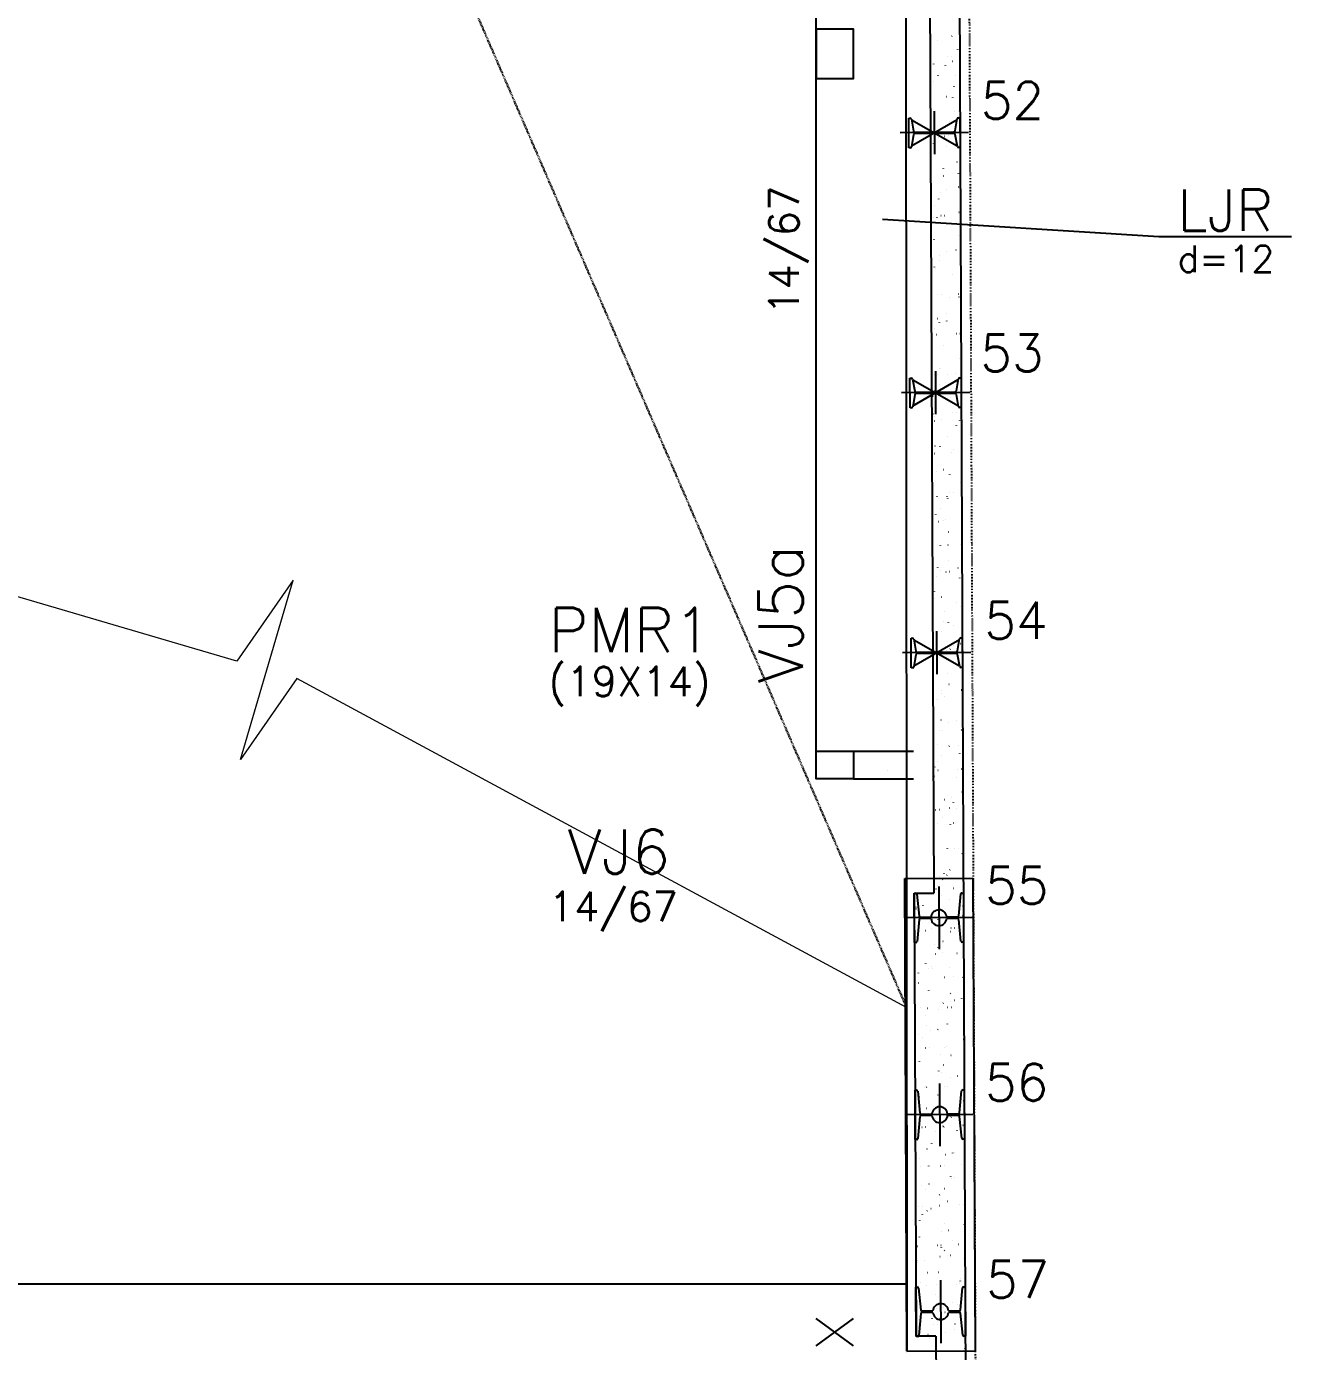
# Model space of a CAD drawing. Extents: x -40810 to 33675, y -2018 to 21213.
# Drawn here: x -3362 to -2719, y 8663 to 9336 of the extents above; entities that cross this region are included whole.
import ezdxf

# ---------------------------------------------------------------- set-up
doc = ezdxf.new("R2010")
doc.units = 0
doc.linetypes.add('ESTILO_TQS_0003', pattern=[1.5, 0.5, -0.4, 0.1, -0.5])
doc.linetypes.add('TRAZO_HUECO', pattern=[0.75, 0.5, -0.25])
doc.layers.get('0').update_dxf_attribs({"color": 1, "lineweight": 9})
for name, color, linetype in [('1', 5, 'Continuous'), ('10', 7, 'Continuous'), ('12', 3, 'Continuous'), ('13', 7, 'Continuous'), ('19', 5, 'Continuous'), ('24', 5, 'ESTILO_TQS_0003'), ('241', 7, 'TRAZO_HUECO'), ('242', 3, 'Continuous'), ('26', 1, 'Continuous'), ('3', 2, 'Continuous'), ('32', 4, 'Continuous'), ('4', 2, 'Continuous'), ('49', 20, 'Continuous'), ('51', 6, 'Continuous'), ('52', 21, 'Continuous'), ('6', 6, 'Continuous'), ('8', 5, 'Continuous'), ('9', 3, 'Continuous')]:
    doc.layers.add(name, color=color, linetype=linetype)
doc.styles.get("Standard").update_dxf_attribs({"font": 'romans.shx', "width": 0.8})

# ---------------------------------------------------------------- blocks, each defined once
blk = doc.blocks.new('_H9EFD498501-003')
for p, q in [((3987.576132, 1123.868009), (3987.649354, 1123.884242)), ((3972.780549, 1120.587907), (3972.780549, 1120.587907)), ((3972.780549, 1120.587907), (3972.780549, 1120.587907)), ((3972.780549, 1120.587907), (3972.780549, 1120.587907)), ((3976.3841, 1120.909763), (3976.39389, 1120.984121)), ((3983.915022, 1123.05636), (3983.988244, 1123.072593)), ((3972.818671, 1112.113082), (3972.818671, 1112.113082)), ((3972.818671, 1112.113082), (3972.818671, 1112.113082)), ((3972.818671, 1112.113082), (3972.818671, 1112.113082)), ((3981.810102, 1112.505656), (3981.885031, 1112.508928)), ((3983.683318, 1112.587443), (3983.758246, 1112.590714)), ((3984.270909, 1110.244701), (3984.344131, 1110.260934)), ((3986.897123, 1116.11153), (3986.94278, 1116.171031)), ((3987.544625, 1115.642964), (3987.554414, 1115.717322)), ((3972.838476, 1107.710191), (3972.838476, 1107.710191)), ((3972.838476, 1107.710191), (3972.838476, 1107.710191)), ((3974.793312, 1108.826529), (3974.803102, 1108.900887)), ((3980.642099, 1107.959824), (3980.687756, 1108.019326)), ((3972.882839, 1097.847759), (3972.882839, 1097.847759)), ((3972.882839, 1097.847759), (3972.882839, 1097.847759)), ((3974.501218, 1099.956872), (3974.546875, 1100.016374)), ((3976.898216, 1103.080701), (3976.943873, 1103.140203)), ((3984.992906, 1097.514206), (3985.066129, 1097.530439)), ((3985.880416, 1103.002042), (3985.890206, 1103.0764)), ((3972.896402, 1094.832476), (3972.896402, 1094.832476)), ((3972.896402, 1094.832476), (3972.896402, 1094.832476)), ((3972.896402, 1094.832476), (3972.896402, 1094.832476)), ((3972.898204, 1094.431755), (3972.898204, 1094.431755)), ((3972.909085, 1092.012895), (3972.909085, 1092.012895)), ((3972.909085, 1092.012895), (3972.909085, 1092.012895)), ((3973.129103, 1096.185607), (3973.138893, 1096.259965)), ((3981.237078, 1092.376503), (3981.312007, 1092.379774)), ((3984.392417, 1091.699571), (3984.402207, 1091.773929)), ((3985.348793, 1084.702547), (3985.422015, 1084.71878)), ((3987.072353, 1084.714204), (3987.11801, 1084.773706)), ((3972.954328, 1081.95476), (3972.954328, 1081.95476)), ((3972.954328, 1081.95476), (3972.954328, 1081.95476)), ((3980.817329, 1076.562498), (3980.862986, 1076.622)), ((3982.80163, 1079.616336), (3982.811419, 1079.690695)), ((3972.999499, 1071.912708), (3972.999499, 1071.912708)), ((3972.999499, 1071.912708), (3972.999499, 1071.912708)), ((3972.999499, 1071.912708), (3972.999499, 1071.912708)), ((3977.073446, 1071.683375), (3977.119103, 1071.742877)), ((3980.064625, 1072.221178), (3980.139554, 1072.224449)), ((3981.937841, 1072.302964), (3982.012769, 1072.306236)), ((3986.07079, 1071.972052), (3986.144013, 1071.988285)), ((3973.012255, 1069.077044), (3973.012255, 1069.077044)), ((3973.012255, 1069.077044), (3973.012255, 1069.077044)), ((3973.012255, 1069.077044), (3973.012255, 1069.077044)), ((3973.024268, 1066.406384), (3973.024268, 1066.406384)), ((3973.024268, 1066.406384), (3973.024268, 1066.406384)), ((3974.676448, 1068.559547), (3974.722105, 1068.619048)), ((3981.137421, 1066.975414), (3981.14721, 1067.049773)), ((3973.070181, 1056.199329), (3973.070181, 1056.199329)), ((3973.246681, 1056.238458), (3973.319903, 1056.254691)), ((3986.426677, 1059.160392), (3986.499899, 1059.176625)), ((3973.089914, 1051.812521), (3973.089914, 1051.812521)), ((3973.089914, 1051.812521), (3973.089914, 1051.812521)), ((3979.491601, 1052.092024), (3979.56653, 1052.095296)), ((3979.649422, 1055.672943), (3979.659211, 1055.747301)), ((3987.247582, 1053.316878), (3987.29324, 1053.37638)), ((3973.128108, 1043.321613), (3973.128108, 1043.321613)), ((3973.128108, 1043.321613), (3973.128108, 1043.321613)), ((3973.128108, 1043.321613), (3973.128108, 1043.321613)), ((3978.058634, 1043.589709), (3978.068423, 1043.664067)), ((3980.992559, 1045.165173), (3981.038216, 1045.224674)), ((3987.148675, 1046.429898), (3987.221897, 1046.446131)), ((3974.851678, 1037.162221), (3974.897335, 1037.221723)), ((3977.248676, 1040.28605), (3977.294333, 1040.345551)), ((3973.165697, 1034.965008), (3973.165697, 1034.965008)), ((3973.165697, 1034.965008), (3973.165697, 1034.965008)), ((3973.180328, 1031.712334), (3973.180328, 1031.712334)), ((3973.180328, 1031.712334), (3973.180328, 1031.712334)), ((3973.180328, 1031.712334), (3973.180328, 1031.712334)), ((3973.186034, 1030.443897), (3973.186034, 1030.443897)), ((3974.324565, 1030.696303), (3974.397787, 1030.712536)), ((3976.394425, 1030.948787), (3976.404215, 1031.023145)), ((3978.319148, 1031.936699), (3978.394077, 1031.939971)), ((3980.192364, 1032.018486), (3980.267292, 1032.021757)), ((3987.504561, 1033.618238), (3987.577783, 1033.634471)), ((3987.657739, 1026.462751), (3987.667529, 1026.537109)), ((3973.24396, 1017.566181), (3973.24396, 1017.566181)), ((3973.24396, 1017.566181), (3973.24396, 1017.566181)), ((3973.24396, 1017.566181), (3973.24396, 1017.566181)), ((3974.906426, 1019.646315), (3974.916216, 1019.720674)), ((3987.422812, 1021.919553), (3987.468469, 1021.979054)), ((3988.226559, 1020.887744), (3988.229131, 1020.888314)), ((3973.270743, 1011.612147), (3973.270743, 1011.612147)), ((3973.270743, 1011.612147), (3973.270743, 1011.612147)), ((3977.746124, 1011.807546), (3977.821053, 1011.810817)), ((3981.167789, 1013.767847), (3981.213446, 1013.827349)), ((3986.066951, 1014.379516), (3986.076741, 1014.453875)), ((3987.861487, 1012.249192), (3987.936416, 1012.252464)), ((3973.289838, 1007.367105), (3973.289838, 1007.367105)), ((3973.289838, 1007.367105), (3973.289838, 1007.367105)), ((3973.301887, 1004.688466), (3973.301887, 1004.688466)), ((3973.307126, 1003.523633), (3973.307126, 1003.523633)), ((3973.307126, 1003.523633), (3973.307126, 1003.523633)), ((3973.315638, 1007.563081), (3973.325428, 1007.637439)), ((3975.026908, 1005.764895), (3975.072565, 1005.824397)), ((3975.402449, 1005.154149), (3975.475671, 1005.170382)), ((3977.423906, 1008.888724), (3977.469563, 1008.948226)), ((3984.402742, 1001.738594), (3984.412532, 1001.812953)), ((3973.359813, 991.81075), (3973.359813, 991.81075)), ((3973.359813, 991.81075), (3973.359813, 991.81075)), ((3973.359813, 991.81075), (3973.359813, 991.81075)), ((3973.361157, 991.511959), (3973.361157, 991.511959)), ((3973.361157, 991.511959), (3973.361157, 991.511959)), ((3973.361157, 991.511959), (3973.361157, 991.511959)), ((3976.573671, 991.652221), (3976.6486, 991.655492)), ((3978.446887, 991.734007), (3978.521815, 991.737279)), ((3982.914744, 990.436123), (3982.924533, 990.510481)), ((3987.288463, 992.120039), (3987.363392, 992.12331)), ((3987.598042, 990.522227), (3987.643699, 990.581729)), ((3981.343018, 982.370522), (3981.388676, 982.430023)), ((3973.41774, 978.933034), (3973.41774, 978.933034)), ((3976.480333, 979.611995), (3976.553556, 979.628228)), ((3977.599136, 977.491399), (3977.644793, 977.5509)), ((3981.323956, 978.352889), (3981.333745, 978.427247)), ((3973.448556, 972.082257), (3973.448556, 972.082257)), ((3973.448556, 972.082257), (3973.448556, 972.082257)), ((3973.451572, 971.411772), (3973.451572, 971.411772)), ((3973.451572, 971.411772), (3973.451572, 971.411772)), ((3975.202138, 974.36757), (3975.247795, 974.427071)), ((3976.000647, 971.523067), (3976.075576, 971.526339)), ((3986.11601, 971.964714), (3986.190939, 971.967985)), ((3987.989226, 972.0465), (3988.064154, 972.049772)), ((3973.475666, 966.055319), (3973.475666, 966.055319)), ((3973.475666, 966.055319), (3973.475666, 966.055319)), ((3973.475666, 966.055319), (3973.475666, 966.055319)), ((3979.659747, 965.711967), (3979.669536, 965.786325)), ((3987.773272, 959.124902), (3987.818929, 959.184403)), ((3973.533592, 953.177603), (3973.533592, 953.177603)), ((3973.533592, 953.177603), (3973.533592, 953.177603)), ((3973.533592, 953.177603), (3973.533592, 953.177603)), ((3973.541986, 951.311585), (3973.541986, 951.311585)), ((3973.541986, 951.311585), (3973.541986, 951.311585)), ((3973.541986, 951.311585), (3973.541986, 951.311585)), ((3973.897108, 953.258192), (3973.97033, 953.274425)), ((3974.828194, 951.367742), (3974.903123, 951.371014)), ((3976.70141, 951.449529), (3976.776338, 951.4528)), ((3977.558218, 954.069841), (3977.63144, 954.086074)), ((3978.171748, 954.409495), (3978.181537, 954.483854)), ((3981.518248, 950.973196), (3981.563905, 951.032697)), ((3985.542986, 951.83556), (3985.617915, 951.838832)), ((3975.377367, 942.970244), (3975.423024, 943.029746)), ((3976.58096, 942.326261), (3976.59075, 942.400619)), ((3977.774366, 946.094073), (3977.820023, 946.153574)), ((3973.589985, 940.640882), (3973.589985, 940.640882)), ((3973.589985, 940.640882), (3973.589985, 940.640882)), ((3973.591519, 940.299887), (3973.591519, 940.299887)), ((3973.591519, 940.299887), (3973.591519, 940.299887)), ((3974.252994, 940.446533), (3974.326216, 940.462766)), ((3987.668064, 936.501774), (3987.677853, 936.576133)), ((3973.632401, 931.211398), (3973.632401, 931.211398)), ((3973.632401, 931.211398), (3973.632401, 931.211398)), ((3974.25517, 931.238589), (3974.330099, 931.24186)), ((3974.916751, 929.685339), (3974.926541, 929.759697)), ((3978.636102, 928.527687), (3978.709324, 928.54392)), ((3984.370533, 931.680235), (3984.445462, 931.683507)), ((3986.243749, 931.762022), (3986.318677, 931.765293)), ((3973.649445, 927.422171), (3973.649445, 927.422171)), ((3973.649445, 927.422171), (3973.649445, 927.422171)), ((3973.649445, 927.422171), (3973.649445, 927.422171)), ((3974.974992, 927.716038), (3975.048214, 927.732271)), ((3986.180065, 925.199303), (3986.189855, 925.273661)), ((3987.948502, 927.727576), (3987.994159, 927.787077)), ((3973.681471, 920.302455), (3973.681471, 920.302455)), ((3975.330878, 914.904379), (3975.4041, 914.920612)), ((3981.693478, 919.57587), (3981.739135, 919.635372)), ((3973.707372, 914.544456), (3973.707372, 914.544456)), ((3973.707372, 914.544456), (3973.707372, 914.544456)), ((3973.722815, 911.111211), (3973.722815, 911.111211)), ((3973.731414, 909.199507), (3973.731414, 909.199507)), ((3973.731414, 909.199507), (3973.731414, 909.199507)), ((3974.955933, 911.16505), (3975.030861, 911.168322)), ((3975.552597, 911.572919), (3975.598254, 911.63242)), ((3977.949595, 914.696747), (3977.995252, 914.756249)), ((3983.797509, 911.551082), (3983.872438, 911.554353)), ((3984.589277, 913.116069), (3984.599067, 913.190427)), ((3973.765298, 901.66674), (3973.765298, 901.66674)), ((3973.765298, 901.66674), (3973.765298, 901.66674)), ((3973.765298, 901.66674), (3973.765298, 901.66674)), ((3976.052876, 902.173884), (3976.126098, 902.190117)), ((3979.713986, 902.985532), (3979.787208, 903.001765)), ((3982.925068, 900.475147), (3982.934858, 900.549505)), ((3988.123732, 896.33025), (3988.169389, 896.389752)), ((3973.813229, 891.011024), (3973.813229, 891.011024)), ((3973.813229, 891.011024), (3973.813229, 891.011024)), ((3973.813229, 891.011024), (3973.813229, 891.011024)), ((3973.823224, 888.789024), (3973.823224, 888.789024)), ((3973.823224, 888.789024), (3973.823224, 888.789024)), ((3976.408762, 889.362224), (3976.481985, 889.378457)), ((3981.43707, 889.172675), (3981.446859, 889.247034)), ((3981.868708, 888.178545), (3981.914365, 888.238046)), ((3982.625056, 891.395757), (3982.699985, 891.399028)), ((3984.498272, 891.477543), (3984.5732, 891.480814)), ((3978.124825, 883.299422), (3978.170482, 883.358923)), ((3973.872843, 877.758131), (3973.872843, 877.758131)), ((3973.872843, 877.758131), (3973.872843, 877.758131)), ((3973.881151, 875.911309), (3973.881151, 875.911309)), ((3973.881151, 875.911309), (3973.881151, 875.911309)), ((3973.881151, 875.911309), (3973.881151, 875.911309)), ((3975.727827, 880.175593), (3975.773484, 880.235094)), ((3977.13076, 876.63173), (3977.203982, 876.647963)), ((3979.846282, 877.089441), (3979.856071, 877.163799)), ((3980.79187, 877.443378), (3980.865092, 877.459611)), ((3973.903644, 870.910837), (3973.903644, 870.910837)), ((3973.903644, 870.910837), (3973.903644, 870.910837)), ((3982.052032, 871.266603), (3982.126961, 871.269875)), ((3973.939077, 863.033593), (3973.939077, 863.033593)), ((3973.939077, 863.033593), (3973.939077, 863.033593)), ((3978.182073, 864.448519), (3978.191862, 864.522877)), ((3981.856547, 864.788854), (3981.92977, 864.805087)), ((3988.298962, 864.932925), (3988.344619, 864.992426)), ((3982.043938, 856.781219), (3982.089595, 856.840721)), ((3973.994058, 850.81065), (3973.994058, 850.81065)), ((3973.994058, 850.81065), (3973.994058, 850.81065)), ((3973.994058, 850.81065), (3973.994058, 850.81065)), ((3973.997004, 850.155877), (3973.997004, 850.155877)), ((3973.997004, 850.155877), (3973.997004, 850.155877)), ((3973.997004, 850.155877), (3973.997004, 850.155877)), ((3975.903057, 848.778267), (3975.948714, 848.837769)), ((3976.694074, 853.146048), (3976.703864, 853.220406)), ((3978.300055, 851.902096), (3978.345712, 851.961598)), ((3980.879579, 851.111278), (3980.954508, 851.11455)), ((3982.752795, 851.193064), (3982.827723, 851.196336)), ((3986.948446, 853.027143), (3987.021668, 853.043376)), ((3987.854599, 847.879249), (3987.864388, 847.953607)), ((3974.014273, 846.316756), (3974.014273, 846.316756)), ((3974.014273, 846.316756), (3974.014273, 846.316756)), ((3975.103286, 841.062813), (3975.113076, 841.137172)), ((3974.05493, 837.278162), (3974.05493, 837.278162)), ((3974.05493, 837.278162), (3974.05493, 837.278162)), ((3974.05493, 837.278162), (3974.05493, 837.278162)), ((3974.833127, 837.450684), (3974.90635, 837.466917)), ((3978.494237, 838.262332), (3978.56746, 838.278565)), ((3986.19039, 835.238327), (3986.200179, 835.312685)), ((3974.073104, 833.237805), (3974.073104, 833.237805)), ((3974.073104, 833.237805), (3974.073104, 833.237805)), ((3974.084473, 830.710463), (3974.084473, 830.710463)), ((3974.084473, 830.710463), (3974.084473, 830.710463)), ((3980.306555, 830.982125), (3980.381484, 830.985396)), ((3988.474191, 833.535599), (3988.519848, 833.5951)), ((3974.112856, 824.400446), (3974.112856, 824.400446)), ((3974.112856, 824.400446), (3974.112856, 824.400446)), ((3979.558915, 825.607808), (3979.632137, 825.624041)), ((3982.219168, 825.383893), (3982.264825, 825.443395)), ((3984.702391, 823.935855), (3984.712181, 824.010214)), ((3974.155702, 814.87538), (3974.155702, 814.87538)), ((3974.155702, 814.87538), (3974.155702, 814.87538)), ((3976.078287, 817.380942), (3976.123944, 817.440443)), ((3978.475285, 820.50477), (3978.520942, 820.564272)), ((3988.311923, 814.657745), (3988.385146, 814.673978)), ((3974.170783, 811.52273), (3974.170783, 811.52273)), ((3974.170783, 811.52273), (3974.170783, 811.52273)), ((3974.170783, 811.52273), (3974.170783, 811.52273)), ((3974.174887, 810.610276), (3974.174887, 810.610276)), ((3974.174887, 810.610276), (3974.174887, 810.610276)), ((3974.174887, 810.610276), (3974.174887, 810.610276)), ((3979.134102, 810.8268), (3979.209031, 810.830071)), ((3981.007318, 810.908586), (3981.082246, 810.911857)), ((3983.111603, 811.852621), (3983.121393, 811.926979)), ((3984.650813, 813.846097), (3984.724036, 813.86233)), ((3988.649421, 802.138273), (3988.695078, 802.197775)), ((3974.228709, 798.645014), (3974.228709, 798.645014)), ((3976.196605, 799.081286), (3976.269827, 799.097519)), ((3981.447394, 799.211699), (3981.457184, 799.286057)), ((3982.394398, 793.986568), (3982.440055, 794.046069)), ((3974.265302, 790.510088), (3974.265302, 790.510088)), ((3974.265302, 790.510088), (3974.265302, 790.510088)), ((3978.561078, 790.697646), (3978.636007, 790.700918)), ((3978.650515, 789.107445), (3978.696172, 789.166946)), ((3979.959396, 787.909228), (3979.969185, 787.983586)), ((3988.676441, 791.139292), (3988.75137, 791.142564)), ((3974.286636, 785.767299), (3974.286636, 785.767299)), ((3974.286636, 785.767299), (3974.286636, 785.767299)), ((3974.297131, 783.434005), (3974.297131, 783.434005)), ((3974.297131, 783.434005), (3974.297131, 783.434005)), ((3976.253517, 785.983616), (3976.299174, 786.043117)), ((3977.261282, 786.426762), (3977.334504, 786.442995)), ((3978.368608, 775.825993), (3978.378397, 775.900352)), ((3982.353181, 774.665051), (3982.426403, 774.681284)), ((3986.014291, 775.4767), (3986.087513, 775.492933)), ((3974.344562, 772.889583), (3974.344562, 772.889583)), ((3974.344562, 772.889583), (3974.344562, 772.889583)), ((3974.344562, 772.889583), (3974.344562, 772.889583)), ((3974.355716, 770.409901), (3974.355716, 770.409901)), ((3974.355716, 770.409901), (3974.355716, 770.409901)), ((3974.355716, 770.409901), (3974.355716, 770.409901)), ((3977.388625, 770.542321), (3977.463554, 770.545592)), ((3979.261841, 770.624107), (3979.336769, 770.627379)), ((3988.103417, 771.010139), (3988.178346, 771.01341)), ((3988.824651, 770.740948), (3988.870308, 770.800449)), ((3976.704399, 763.185071), (3976.714188, 763.25943)), ((3982.569627, 762.589242), (3982.615284, 762.648744)), ((3987.078968, 762.822175), (3987.15219, 762.838408)), ((3974.402488, 760.011867), (3974.402488, 760.011867)), ((3974.402488, 760.011867), (3974.402488, 760.011867)), ((3976.428746, 754.58629), (3976.474404, 754.645792)), ((3978.825745, 757.710119), (3978.871402, 757.769621)), ((3987.967713, 758.699035), (3987.977502, 758.773394)), ((3974.43856, 751.992629), (3974.43856, 751.992629)), ((3974.43856, 751.992629), (3974.43856, 751.992629)), ((3974.44613, 750.309714), (3974.44613, 750.309714)), ((3974.44613, 750.309714), (3974.44613, 750.309714)), ((3974.460415, 747.134152), (3974.460415, 747.134152)), ((3974.460415, 747.134152), (3974.460415, 747.134152)), ((3974.96365, 747.245716), (3975.036872, 747.261949)), ((3975.2164, 751.8826), (3975.22619, 751.956958)), ((3976.815601, 750.413168), (3976.89053, 750.416439)), ((3986.376925, 746.615801), (3986.386714, 746.690159)), ((3986.930964, 750.854814), (3987.005893, 750.858085)), ((3988.80418, 750.9366), (3988.879108, 750.939872)), ((3974.464737, 746.173155), (3974.464737, 746.173155)), ((3974.464737, 746.173155), (3974.464737, 746.173155)), ((3974.464737, 746.173155), (3974.464737, 746.173155)), ((3974.518341, 734.256436), (3974.518341, 734.256436)), ((3974.518341, 734.256436), (3974.518341, 734.256436)), ((3974.518341, 734.256436), (3974.518341, 734.256436)), ((3980.055548, 735.484005), (3980.12877, 735.500238)), ((3983.716658, 736.295654), (3983.78988, 736.311887)), ((3984.712716, 733.974879), (3984.722505, 734.049237)), ((3988.999881, 739.343622), (3989.045538, 739.403124)), ((3974.536545, 730.209527), (3974.536545, 730.209527)), ((3974.536545, 730.209527), (3974.536545, 730.209527)), ((3974.536545, 730.209527), (3974.536545, 730.209527)), ((3975.643148, 730.257842), (3975.718077, 730.261114)), ((3977.516364, 730.339629), (3977.591292, 730.3429)), ((3982.744857, 731.191917), (3982.790514, 731.251418)), ((3986.35794, 730.72566), (3986.432869, 730.728932)), ((3974.576268, 721.37872), (3974.576268, 721.37872)), ((3974.576268, 721.37872), (3974.576268, 721.37872)), ((3974.57999, 720.551254), (3974.57999, 720.551254)), ((3974.57999, 720.551254), (3974.57999, 720.551254)), ((3976.603976, 723.188965), (3976.649633, 723.248466)), ((3979.000974, 726.312793), (3979.046632, 726.372295)), ((3983.224717, 722.672408), (3983.234507, 722.746766)), ((3984.781336, 723.641129), (3984.854558, 723.657362)), ((3974.626959, 710.10934), (3974.626959, 710.10934)), ((3974.626959, 710.10934), (3974.626959, 710.10934)), ((3974.634194, 708.501004), (3974.634194, 708.501004)), ((3974.634194, 708.501004), (3974.634194, 708.501004)), ((3974.634194, 708.501004), (3974.634194, 708.501004)), ((3975.070124, 710.128689), (3975.145053, 710.13196)), ((3981.633929, 710.589173), (3981.643719, 710.663532)), ((3985.185487, 710.570335), (3985.260416, 710.573607)), ((3987.058703, 710.652122), (3987.133631, 710.655393)), ((3989.175111, 707.946296), (3989.220768, 708.005798)), ((3982.920087, 699.794591), (3982.965744, 699.854092)), ((3974.69212, 695.623289), (3974.69212, 695.623289)), ((3974.69212, 695.623289), (3974.69212, 695.623289)), ((3974.69212, 695.623289), (3974.69212, 695.623289)), ((3977.757916, 696.302959), (3977.831138, 696.319192)), ((3979.176204, 694.915468), (3979.221861, 694.974969)), ((3979.96972, 697.948251), (3979.97951, 698.02261)), ((3981.419026, 697.114608), (3981.492248, 697.130841)), ((3974.717374, 690.009153), (3974.717374, 690.009153)), ((3974.721419, 689.109879), (3974.721419, 689.109879)), ((3974.721419, 689.109879), (3974.721419, 689.109879)), ((3975.770887, 690.05515), (3975.845815, 690.058422)), ((3976.779206, 691.791639), (3976.824863, 691.851141)), ((3978.481722, 686.64578), (3978.491511, 686.720138)), ((3984.612463, 690.441182), (3984.687392, 690.444453)), ((3964.759909, 680.530813), (3964.759909, 680.530813)), ((3964.759909, 680.530813), (3964.759909, 680.530813)), ((3964.759909, 680.530813), (3964.759909, 680.530813)), ((3965.642597, 680.7265), (3965.715819, 680.742733)), ((3965.730409, 679.829345), (3965.740199, 679.903703)), ((3969.303707, 681.538148), (3969.376929, 681.554381)), ((3982.483703, 684.460083), (3982.556925, 684.476316)), ((3989.642246, 681.378981), (3989.652036, 681.453339)), ((3964.779599, 676.153447), (3964.779599, 676.153447)), ((3964.779599, 676.153447), (3964.779599, 676.153447)), ((3964.779599, 676.153447), (3964.779599, 676.153447)), ((3964.795024, 672.724388), (3964.795024, 672.724388)), ((3964.795024, 672.724388), (3964.795024, 672.724388)), ((3964.795024, 672.724388), (3964.795024, 672.724388)), ((3966.7803, 678.76081), (3966.825957, 678.820312)), ((3976.890934, 674.562546), (3976.900723, 674.636904)), ((3987.575602, 672.698372), (3987.648824, 672.714605)), ((3989.350341, 676.548971), (3989.395998, 676.608472)), ((3964.809652, 669.472438), (3964.809652, 669.472438)), ((3964.809652, 669.472438), (3964.809652, 669.472438)), ((3964.817836, 667.653097), (3964.817836, 667.653097)), ((3964.817836, 667.653097), (3964.817836, 667.653097)), ((3970.368384, 668.883624), (3970.441607, 668.899857)), ((3973.324647, 669.844211), (3973.399576, 669.847482)), ((3983.095317, 668.397265), (3983.140974, 668.456767)), ((3983.44001, 670.285857), (3983.514939, 670.289128)), ((3985.313226, 670.367643), (3985.388154, 670.370915)), ((3987.978037, 668.738059), (3987.987827, 668.812417)), ((3975.226725, 661.921624), (3975.236514, 661.995982)), ((3976.954436, 660.394313), (3977.000093, 660.453815)), ((3979.351434, 663.518142), (3979.397091, 663.577644)), ((3964.875763, 654.775382), (3964.875763, 654.775382)), ((3964.875763, 654.775382), (3964.875763, 654.775382)), ((3964.875763, 654.775382), (3964.875763, 654.775382)), ((3975.460283, 657.121913), (3975.533505, 657.138146)), ((3979.121393, 657.933562), (3979.194615, 657.949795)), ((3986.490039, 657.435588), (3986.499828, 657.509946)), ((3964.900068, 649.372251), (3964.900068, 649.372251)), ((3964.900068, 649.372251), (3964.900068, 649.372251)), ((3964.900068, 649.372251), (3964.900068, 649.372251)), ((3966.955529, 647.363485), (3967.001187, 647.422986)), ((3970.699412, 652.242608), (3970.745069, 652.302109)), ((3972.152194, 649.688885), (3972.227123, 649.692157)), ((3973.738726, 650.619152), (3973.748516, 650.693511)), ((3974.02541, 649.770672), (3974.100338, 649.773943)), ((3982.866986, 650.156703), (3982.941915, 650.159975)), ((3964.92103, 644.712074), (3964.92103, 644.712074)), ((3964.92103, 644.712074), (3964.92103, 644.712074)), ((3964.92103, 644.712074), (3964.92103, 644.712074)), ((3964.93369, 641.897666), (3964.93369, 641.897666)), ((3967.006074, 642.357103), (3967.079297, 642.373335)), ((3980.18607, 645.279037), (3980.259293, 645.29527)), ((3984.899251, 645.352353), (3984.90904, 645.426712)), ((3989.52557, 645.151645), (3989.571228, 645.211147)), ((3972.147938, 638.535918), (3972.157728, 638.610276)), ((3983.235042, 632.711431), (3983.244831, 632.78579)), ((3983.270547, 636.99994), (3983.316204, 637.059441)), ((3985.277969, 633.517326), (3985.351191, 633.533559)), ((3988.939079, 634.328975), (3989.012301, 634.345208)), ((3964.990484, 629.272064), (3964.990484, 629.272064)), ((3964.990484, 629.272064), (3964.990484, 629.272064)), ((3964.991618, 629.019951), (3964.991618, 629.019951)), ((3964.991618, 629.019951), (3964.991618, 629.019951)), ((3968.070752, 629.702578), (3968.143974, 629.718811)), ((3970.483729, 625.894996), (3970.493519, 625.969354)), ((3971.57917, 629.559732), (3971.654099, 629.563003)), ((3977.129666, 628.996988), (3977.175323, 629.056489)), ((3979.526664, 632.120817), (3979.572321, 632.180318)), ((3981.694533, 630.001378), (3981.769462, 630.00465)), ((3983.567749, 630.083165), (3983.642677, 630.086436)), ((3970.874642, 620.845282), (3970.920299, 620.904784)), ((3981.747043, 621.40896), (3981.756833, 621.483318)), ((3990.003756, 621.674451), (3990.024883, 621.679134)), ((3965.049545, 616.142235), (3965.049545, 616.142235)), ((3965.049545, 616.142235), (3965.049545, 616.142235)), ((3965.049545, 616.142235), (3965.049545, 616.142235)), ((3965.062462, 613.270701), (3965.062462, 613.270701)), ((3965.062462, 613.270701), (3965.062462, 613.270701)), ((3965.062462, 613.270701), (3965.062462, 613.270701)), ((3967.130759, 615.966159), (3967.176416, 616.025661)), ((3968.995731, 614.592525), (3969.00552, 614.666883)), ((3973.16265, 617.940867), (3973.235873, 617.9571)), ((3976.82376, 618.752516), (3976.896983, 618.768749)), ((3989.7008, 613.75432), (3989.746457, 613.813821)), ((3965.080899, 609.171877), (3965.080899, 609.171877)), ((3965.080899, 609.171877), (3965.080899, 609.171877)), ((3965.080899, 609.171877), (3965.080899, 609.171877)), ((3970.406717, 609.404407), (3970.481646, 609.407678)), ((3972.279933, 609.486193), (3972.354861, 609.489465)), ((3977.888438, 606.097991), (3977.96166, 606.114224)), ((3980.156255, 609.325726), (3980.166045, 609.400084)), ((3981.121509, 609.872225), (3981.196438, 609.875496)), ((3983.445777, 605.602614), (3983.491434, 605.662115)), ((3965.107472, 603.264519), (3965.107472, 603.264519)), ((3965.107472, 603.264519), (3965.107472, 603.264519)), ((3967.404943, 602.50929), (3967.414732, 602.583649)), ((3979.701894, 600.723491), (3979.747551, 600.782992)), ((3977.304896, 597.599662), (3977.350553, 597.659164)), ((3978.492046, 596.684804), (3978.501836, 596.759162)), ((3982.980336, 594.33628), (3983.053559, 594.352513)), ((3986.641446, 595.147929), (3986.714669, 595.164162)), ((3989.75536, 592.198767), (3989.76515, 592.273126)), ((3965.165399, 590.386804), (3965.165399, 590.386804)), ((3965.165399, 590.386804), (3965.165399, 590.386804)), ((3965.171315, 589.07169), (3965.171315, 589.07169)), ((3965.171315, 589.07169), (3965.171315, 589.07169)), ((3965.186663, 585.659782), (3965.186663, 585.659782)), ((3965.740734, 589.868368), (3965.750523, 589.942727)), ((3965.773119, 590.521532), (3965.846341, 590.537765)), ((3969.833693, 589.275253), (3969.908622, 589.278525)), ((3971.049872, 589.447957), (3971.095529, 589.507458)), ((3977.004048, 585.382332), (3977.013837, 585.456691)), ((3979.949056, 589.7169), (3980.023985, 589.720171)), ((3981.822272, 589.798686), (3981.8972, 589.801958)), ((3965.203893, 581.829329), (3965.203893, 581.829329)), ((3965.203893, 581.829329), (3965.203893, 581.829329)), ((3965.203893, 581.829329), (3965.203893, 581.829329)), ((3967.305989, 584.568834), (3967.351646, 584.628335)), ((3970.865018, 578.759821), (3970.93824, 578.776054)), ((3974.526128, 579.57147), (3974.59935, 579.587703)), ((3987.706124, 582.493405), (3987.779346, 582.509638)), ((3988.164572, 580.115533), (3988.174362, 580.189892)), ((3989.87603, 582.356994), (3989.921687, 582.416495)), ((3965.223327, 577.509088), (3965.223327, 577.509088)), ((3965.223327, 577.509088), (3965.223327, 577.509088)), ((3965.223327, 577.509088), (3965.223327, 577.509088)), ((3975.41326, 573.299098), (3975.423049, 573.373456)), ((3983.621006, 574.205288), (3983.666663, 574.26479)), ((3965.261731, 568.971503), (3965.261731, 568.971503)), ((3965.261731, 568.971503), (3965.261731, 568.971503)), ((3965.261731, 568.971503), (3965.261731, 568.971503)), ((3968.66124, 569.119928), (3968.736169, 569.1232)), ((3970.534455, 569.201715), (3970.609384, 569.204986)), ((3975.590805, 566.916945), (3975.664027, 566.933178)), ((3977.480125, 566.202337), (3977.525783, 566.261838)), ((3979.376032, 569.587746), (3979.450961, 569.591018)), ((3979.877124, 569.326165), (3979.922781, 569.385667)), ((3986.500363, 567.474611), (3986.510153, 567.54897)), ((3989.491395, 570.029393), (3989.566324, 570.032664)), ((3965.281254, 564.631373), (3965.281254, 564.631373)), ((3965.281254, 564.631373), (3965.281254, 564.631373)), ((3973.749051, 560.658176), (3973.75884, 560.732534)), ((3965.339181, 551.753657), (3965.339181, 551.753657)), ((3965.339181, 551.753657), (3965.339181, 551.753657)), ((3965.339181, 551.753657), (3965.339181, 551.753657)), ((3967.481219, 553.171508), (3967.526876, 553.231009)), ((3971.225102, 558.050631), (3971.270759, 558.110132)), ((3980.682704, 555.155234), (3980.755926, 555.171467)), ((3984.343814, 555.966883), (3984.417036, 555.983116)), ((3985.012365, 556.17214), (3985.022154, 556.246498)), ((3965.345325, 550.387956), (3965.345325, 550.387956)), ((3965.345325, 550.387956), (3965.345325, 550.387956)), ((3965.345325, 550.387956), (3965.345325, 550.387956)), ((3965.352147, 548.871316), (3965.352147, 548.871316)), ((3965.352147, 548.871316), (3965.352147, 548.871316)), ((3968.088216, 548.990775), (3968.163145, 548.994046)), ((3972.261052, 549.355705), (3972.270842, 549.430063)), ((3978.203579, 549.432421), (3978.278508, 549.435693)), ((3980.076795, 549.514208), (3980.151723, 549.517479)), ((3988.918371, 549.900239), (3988.9933, 549.903511)), ((3990.05126, 550.959668), (3990.096917, 551.01917)), ((3965.397109, 538.875942), (3965.397109, 538.875942)), ((3965.397109, 538.875942), (3965.397109, 538.875942)), ((3965.397109, 538.875942), (3965.397109, 538.875942)), ((3968.567385, 539.578775), (3968.640607, 539.595008)), ((3972.228495, 540.390424), (3972.301717, 540.406657)), ((3983.421577, 544.088906), (3983.431366, 544.163264)), ((3983.796236, 542.807963), (3983.841893, 542.867464)), ((3985.408491, 543.312359), (3985.481713, 543.328592)), ((3970.670264, 537.27247), (3970.680054, 537.346829)), ((3977.655355, 534.805011), (3977.701012, 534.864512)), ((3980.052353, 537.92884), (3980.098011, 537.988341)), ((3981.757368, 531.447984), (3981.767157, 531.522342)), ((3965.442563, 528.771128), (3965.442563, 528.771128)), ((3965.442563, 528.771128), (3965.442563, 528.771128)), ((3965.442563, 528.771128), (3965.442563, 528.771128)), ((3965.455036, 525.998226), (3965.455036, 525.998226)), ((3965.455036, 525.998226), (3965.455036, 525.998226)), ((3966.915763, 528.83545), (3966.990692, 528.838721)), ((3968.788978, 528.917236), (3968.863907, 528.920508)), ((3969.006055, 524.631548), (3969.015845, 524.705907)), ((3971.400332, 526.653305), (3971.445989, 526.712807)), ((3973.293173, 527.735899), (3973.366395, 527.752132)), ((3977.630555, 529.303268), (3977.705484, 529.306539)), ((3987.745918, 529.744914), (3987.820847, 529.748185)), ((3989.619134, 529.8267), (3989.694062, 529.829972)), ((3965.486756, 518.946583), (3965.486756, 518.946583)), ((3965.486756, 518.946583), (3965.486756, 518.946583)), ((3965.486756, 518.946583), (3965.486756, 518.946583)), ((3967.656449, 521.774182), (3967.702106, 521.833684)), ((3980.269369, 520.145512), (3980.279159, 520.219871)), ((3990.22649, 519.562343), (3990.272147, 519.621844)), ((3965.512963, 513.120511), (3965.512963, 513.120511)), ((3965.512963, 513.120511), (3965.512963, 513.120511)), ((3965.512963, 513.120511), (3965.512963, 513.120511)), ((3967.518057, 513.329077), (3967.527846, 513.403435)), ((3978.385071, 515.974189), (3978.458293, 515.990421)), ((3982.046181, 516.785837), (3982.119403, 516.80207)), ((3983.971466, 511.410637), (3984.017123, 511.470139)), ((3965.532978, 508.670941), (3965.532978, 508.670941)), ((3965.532978, 508.670941), (3965.532978, 508.670941)), ((3966.342739, 508.706296), (3966.417668, 508.709568)), ((3976.458102, 509.147943), (3976.533031, 509.151214)), ((3978.331318, 509.229729), (3978.406246, 509.233)), ((3978.678581, 508.062278), (3978.688371, 508.136636)), ((3980.227583, 506.531514), (3980.27324, 506.591016)), ((3987.172894, 509.615761), (3987.247823, 509.619032)), ((3965.57089, 500.242795), (3965.57089, 500.242795)), ((3965.57089, 500.242795), (3965.57089, 500.242795)), ((3965.57089, 500.242795), (3965.57089, 500.242795)), ((3965.578302, 498.595175), (3965.578302, 498.595175)), ((3965.578302, 498.595175), (3965.578302, 498.595175)), ((3965.927269, 501.245843), (3965.937058, 501.320201)), ((3966.269753, 500.397729), (3966.342975, 500.413962)), ((3969.930863, 501.209378), (3970.004085, 501.225611)), ((3977.830585, 503.407685), (3977.876242, 503.467187)), ((3983.110859, 504.131313), (3983.184081, 504.147546)), ((3989.765685, 502.237791), (3989.775474, 502.31215)), ((3971.575561, 495.25598), (3971.621219, 495.315481)), ((3977.014372, 495.421356), (3977.024162, 495.495714)), ((3988.202757, 492.369602), (3988.275979, 492.385835)), ((3965.623394, 488.570754), (3965.623394, 488.570754)), ((3965.628187, 487.505211), (3965.628187, 487.505211)), ((3965.628187, 487.505211), (3965.628187, 487.505211)), ((3965.628187, 487.505211), (3965.628187, 487.505211)), ((3965.628818, 487.36508), (3965.628818, 487.36508)), ((3965.628818, 487.36508), (3965.628818, 487.36508)), ((3967.043501, 488.632758), (3967.11843, 488.636029)), ((3967.831679, 490.376857), (3967.877336, 490.436358)), ((3970.99554, 488.554854), (3971.068762, 488.571086)), ((3975.885078, 489.018789), (3975.960007, 489.022061)), ((3986.000441, 489.460436), (3986.07537, 489.463707)), ((3987.873657, 489.542222), (3987.948585, 489.545493)), ((3988.277686, 490.93532), (3988.287476, 491.009678)), ((3990.40172, 488.165017), (3990.447377, 488.224519)), ((3975.526374, 484.118885), (3975.536163, 484.193243)), ((3979.748549, 477.604791), (3979.821771, 477.621024)), ((3984.146696, 480.013311), (3984.192353, 480.072813)), ((3986.686898, 478.852086), (3986.696688, 478.926444)), ((3965.686745, 474.487364), (3965.686745, 474.487364)), ((3965.686745, 474.487364), (3965.686745, 474.487364)), ((3965.686745, 474.487364), (3965.686745, 474.487364)), ((3973.935586, 472.03565), (3973.945375, 472.110009)), ((3976.087439, 476.793143), (3976.160661, 476.809376)), ((3978.005815, 472.01036), (3978.051472, 472.069861)), ((3980.402813, 475.134188), (3980.44847, 475.19369)), ((3967.075465, 468.530019), (3967.075465, 468.530019)), ((3967.075465, 468.530019), (3967.075465, 468.530019)), ((3967.075465, 468.530019), (3967.075465, 468.530019)), ((3974.712625, 468.863464), (3974.787554, 468.866736)), ((3976.585841, 468.94525), (3976.660769, 468.948522)), ((3980.813226, 464.950267), (3980.886448, 464.9665)), ((3985.022689, 466.211164), (3985.032479, 466.285522)), ((3985.427417, 469.331282), (3985.502346, 469.334554)), ((3971.351236, 463.337944), (3971.351236, 463.337944)), ((3971.689225, 462.927524), (3971.689225, 462.927524)), ((3971.689225, 462.927524), (3971.689225, 462.927524)), ((3971.750791, 463.858654), (3971.796448, 463.918156)), ((3972.592134, 461.83112), (3972.592134, 461.83112)), ((3972.592134, 461.83112), (3972.592134, 461.83112)), ((3990.576949, 456.767691), (3990.622607, 456.827193))]:
    blk.add_line(p, q)

msp = doc.modelspace()

# ---------------------------------------------------------------- linework, layer by layer
msp.add_lwpolyline([(-2914.97, 8837.543), (-3224.575, 9004.463), (-3253.073, 8963.314), (-3226.465, 9054.481), (-3254.964, 9013.332), (-3513.753, 9089.302)])
at = {"layer": '1'}
for p, q in [((-2915.487, 9669.976), (-2914.648, 8663.113)), ((-2960.753, 8967.613), (-2911.332, 8967.613)), ((-2941.753, 8953.613), (-2911.332, 8953.613))]:
    msp.add_line(p, q, dxfattribs=at)
for points in [[(-2960.753, 8967.613), (-2960.753, 10222.113)], [(-2914.676, 8696.99), (-3513.753, 8696.99)]]:
    msp.add_lwpolyline(points, dxfattribs=at)
at = {"layer": '24'}
msp.add_line((-2895.908, 12208.914), (-2878.751, 8394.773), dxfattribs=at)
at = {"layer": '241'}
msp.add_line((-3513.753, 10220.778), (-2914.97, 8837.543), dxfattribs=at)
at = {"layer": '242'}
msp.add_line((-2924.494, 8957.822), (-2924.494, 8957.822), dxfattribs=at)
at = {"layer": '26'}
msp.add_lwpolyline([(-2719.374, 9228.677), (-2786.757, 9228.677), (-2927.072, 9237.535)], dxfattribs=at)
at = {"layer": '3'}
msp.add_lwpolyline([(-2960.753, 8967.613), (-2941.753, 8967.613), (-2941.753, 8953.613), (-2960.753, 8953.613), (-2960.753, 8967.613)], dxfattribs=at)
at = {"layer": '32', "linetype": 'Continuous'}
for p, q in [((-2915.77, 8903.037), (-2881.17, 8903.19)), ((-2914.71, 8663.039), (-2880.11, 8663.192))]:
    msp.add_line(p, q, dxfattribs=at)
at = {"layer": '32'}
for p, q in [((-2914.71, 8663.039), (-2915.77, 8903.037)), ((-2881.17, 8903.19), (-2880.11, 8663.192))]:
    msp.add_line(p, q, dxfattribs=at)
at = {"layer": '4'}
msp.add_lwpolyline([(-2960.753, 9309.113), (-2941.753, 9309.113), (-2941.753, 9334.113), (-2960.753, 9334.113), (-2960.753, 9309.113)], dxfattribs=at)
at = {"layer": '49'}
for p, q in [((-2903.255, 12730.677), (-2883.773, 8399.746)), ((-2904.487, 9670.025), (-2901.003, 8895.525)), ((-2911.003, 8895.48), (-2901.003, 8895.525)), ((-2911.003, 8895.48), (-2909.991, 8670.484)), ((-2899.991, 8670.596), (-2909.991, 8670.596)), ((-2899.991, 8670.596), (-2898.84, 8414.709))]:
    msp.add_line(p, q, dxfattribs=at)
at = {"layer": '51'}
for p, q in [((-2900.789, 9292.451), (-2900.691, 9270.633)), ((-2913.773, 9288.984), (-2913.019, 9288.987)), ((-2913.706, 9273.984), (-2913.773, 9288.984)), ((-2912.408, 9288.507), (-2911.316, 9282.371)), ((-2912.342, 9288.134), (-2889.137, 9274.951)), ((-2912.282, 9274.847), (-2889.197, 9288.238)), ((-2890.171, 9282.466), (-2889.134, 9288.612)), ((-2888.528, 9289.097), (-2887.774, 9289.101)), ((-2887.774, 9289.101), (-2887.706, 9274.101)), ((-2883.391, 9281.62), (-2918.088, 9281.464)), ((-2911.308, 9280.618), (-2912.345, 9274.473)), ((-2910.707, 9281.891), (-2890.777, 9281.981)), ((-2890.774, 9281.194), (-2910.702, 9281.104)), ((-2889.071, 9274.578), (-2890.163, 9280.713)), ((-2912.952, 9273.987), (-2913.706, 9273.984)), ((-2887.706, 9274.101), (-2888.46, 9274.097)), ((-2913.18, 9156.986), (-2912.425, 9156.99)), ((-2913.112, 9141.986), (-2913.18, 9156.986)), ((-2911.815, 9156.51), (-2910.722, 9150.374)), ((-2911.748, 9156.136), (-2888.544, 9142.953)), ((-2911.688, 9142.849), (-2888.603, 9156.24)), ((-2900.195, 9160.454), (-2900.097, 9138.636)), ((-2889.577, 9150.469), (-2888.54, 9156.614)), ((-2887.934, 9157.1), (-2887.18, 9157.103)), ((-2887.18, 9157.103), (-2887.112, 9142.103)), ((-2882.797, 9149.623), (-2917.495, 9149.467)), ((-2910.715, 9148.621), (-2911.752, 9142.476)), ((-2910.113, 9149.894), (-2890.184, 9149.983)), ((-2890.18, 9149.196), (-2910.108, 9149.107)), ((-2888.477, 9142.58), (-2889.569, 9148.716)), ((-2912.358, 9141.99), (-2913.112, 9141.986)), ((-2887.112, 9142.103), (-2887.866, 9142.1)), ((-2899.601, 9028.456), (-2899.503, 9006.639)), ((-2912.586, 9024.989), (-2911.832, 9024.992)), ((-2912.518, 9009.989), (-2912.586, 9024.989)), ((-2911.221, 9024.512), (-2910.129, 9018.376)), ((-2911.154, 9024.139), (-2887.95, 9010.956)), ((-2911.095, 9010.852), (-2888.01, 9024.243)), ((-2888.983, 9018.472), (-2887.947, 9024.617)), ((-2887.34, 9025.103), (-2886.586, 9025.106)), ((-2886.586, 9025.106), (-2886.519, 9010.106)), ((-2882.204, 9017.626), (-2916.901, 9017.469)), ((-2910.121, 9016.624), (-2911.158, 9010.478)), ((-2909.519, 9017.896), (-2889.59, 9017.986)), ((-2889.586, 9017.199), (-2909.514, 9017.109)), ((-2887.883, 9010.583), (-2888.976, 9016.719)), ((-2911.764, 9009.993), (-2912.518, 9009.989)), ((-2886.519, 9010.106), (-2887.273, 9010.103)), ((-2911.003, 8895.48), (-2910.249, 8895.483)), ((-2910.891, 8870.48), (-2911.003, 8895.48)), ((-2909.638, 8895.003), (-2908.524, 8883.867)), ((-2898.519, 8898.945), (-2898.376, 8867.127)), ((-2888.378, 8883.958), (-2887.364, 8895.103)), ((-2886.758, 8895.589), (-2886.003, 8895.592)), ((-2886.003, 8895.592), (-2885.891, 8870.592)), ((-2881.598, 8883.112), (-2915.296, 8882.96)), ((-2908.516, 8882.114), (-2909.53, 8870.969)), ((-2907.914, 8883.387), (-2902.43, 8883.412)), ((-2902.427, 8882.625), (-2907.909, 8882.6)), ((-2894.467, 8883.447), (-2888.985, 8883.472)), ((-2888.981, 8882.685), (-2894.464, 8882.66)), ((-2887.256, 8871.069), (-2888.371, 8882.205)), ((-2910.137, 8870.483), (-2910.891, 8870.48)), ((-2885.891, 8870.592), (-2886.645, 8870.589)), ((-2898.069, 8798.947), (-2897.926, 8767.129)), ((-2910.553, 8795.482), (-2909.799, 8795.485)), ((-2910.441, 8770.482), (-2910.553, 8795.482)), ((-2909.188, 8795.005), (-2908.074, 8783.869)), ((-2887.929, 8783.96), (-2886.914, 8795.105)), ((-2886.308, 8795.591), (-2885.554, 8795.594)), ((-2885.554, 8795.594), (-2885.441, 8770.594)), ((-2881.149, 8783.114), (-2914.846, 8782.962)), ((-2908.066, 8782.116), (-2909.08, 8770.971)), ((-2907.464, 8783.389), (-2901.981, 8783.414)), ((-2901.977, 8782.627), (-2907.459, 8782.602)), ((-2894.017, 8783.449), (-2888.535, 8783.474)), ((-2888.532, 8782.687), (-2894.014, 8782.662)), ((-2886.806, 8771.071), (-2887.921, 8782.207)), ((-2909.687, 8770.485), (-2910.441, 8770.482)), ((-2885.441, 8770.594), (-2886.195, 8770.591)), ((-2897.619, 8698.949), (-2897.476, 8667.131)), ((-2910.104, 8695.484), (-2909.349, 8695.487)), ((-2909.991, 8670.484), (-2910.104, 8695.484)), ((-2908.739, 8695.007), (-2907.624, 8683.871)), ((-2887.479, 8683.962), (-2886.464, 8695.107)), ((-2885.858, 8695.593), (-2885.104, 8695.596)), ((-2885.104, 8695.596), (-2884.991, 8670.596)), ((-2907.616, 8682.118), (-2908.631, 8670.973)), ((-2907.014, 8683.391), (-2901.531, 8683.416)), ((-2901.527, 8682.629), (-2907.01, 8682.604)), ((-2893.568, 8683.451), (-2888.085, 8683.476)), ((-2888.082, 8682.689), (-2893.564, 8682.664)), ((-2886.356, 8671.073), (-2887.471, 8682.209)), ((-2909.237, 8670.487), (-2909.991, 8670.484)), ((-2884.991, 8670.596), (-2885.745, 8670.593))]:
    msp.add_line(p, q, dxfattribs=at)
for centre, radius, start, end in [((-2913.016, 9288.362), 0.625, 13.396504, 90.257729), ((-2888.525, 9288.472), 0.625, 90.257729, 167.118955), ((-2910.708, 9282.516), 0.625, 193.396581, 270.362725), ((-2910.699, 9280.479), 0.625, 90.257729, 167.118955), ((-2890.78, 9282.605), 0.625, 270.257729, 347.118955), ((-2890.771, 9280.569), 0.625, 13.396504, 90.257729), ((-2912.955, 9274.612), 0.625, 270.257729, 347.118955), ((-2888.463, 9274.722), 0.625, 193.396504, 270.257729), ((-2912.423, 9156.365), 0.625, 13.396504, 90.257729), ((-2887.931, 9156.475), 0.625, 90.257729, 167.118955), ((-2910.114, 9150.519), 0.625, 193.396581, 270.362725), ((-2910.105, 9148.482), 0.625, 90.257729, 167.118955), ((-2890.187, 9150.608), 0.625, 270.257729, 347.118955), ((-2890.177, 9148.571), 0.625, 13.396504, 90.257729), ((-2912.361, 9142.615), 0.625, 270.257729, 347.118955), ((-2887.869, 9142.725), 0.625, 193.396504, 270.257729), ((-2911.829, 9024.367), 0.625, 13.396504, 90.257729), ((-2887.337, 9024.478), 0.625, 90.257729, 167.118955), ((-2909.521, 9018.521), 0.625, 193.396581, 270.362725), ((-2909.512, 9016.484), 0.625, 90.257729, 167.118955), ((-2889.593, 9018.611), 0.625, 270.257729, 347.118955), ((-2889.584, 9016.574), 0.625, 13.396504, 90.257729), ((-2911.767, 9010.618), 0.625, 270.257729, 347.118955), ((-2887.275, 9010.728), 0.625, 193.396504, 270.257729), ((-2910.246, 8894.858), 0.625, 13.396504, 90.257729), ((-2886.755, 8894.964), 0.625, 90.257729, 167.118955), ((-2898.447, 8883.036), 4.001, 5.901872, 174.613587), ((-2907.916, 8884.012), 0.625, 193.396581, 270.362725), ((-2907.906, 8881.975), 0.625, 90.257729, 167.118955), ((-2898.447, 8883.036), 4.001, 185.901872, 354.613587), ((-2888.988, 8884.097), 0.625, 270.257729, 347.118955), ((-2888.979, 8882.06), 0.625, 13.396504, 90.257729), ((-2910.139, 8871.108), 0.625, 270.257729, 347.118955), ((-2886.648, 8871.214), 0.625, 193.396504, 270.257729), ((-2909.796, 8794.86), 0.625, 13.396504, 90.257729), ((-2886.305, 8794.966), 0.625, 90.257729, 167.118955), ((-2897.997, 8783.038), 4.001, 5.901872, 174.613587), ((-2907.466, 8784.014), 0.625, 193.396581, 270.362725), ((-2907.457, 8781.977), 0.625, 90.257729, 167.118955), ((-2897.997, 8783.038), 4.001, 185.901872, 354.613587), ((-2888.538, 8784.099), 0.625, 270.257729, 347.118955), ((-2888.529, 8782.062), 0.625, 13.396504, 90.257729), ((-2909.69, 8771.11), 0.625, 270.257729, 347.118955), ((-2886.198, 8771.216), 0.625, 193.396504, 270.257729), ((-2909.347, 8694.862), 0.625, 13.396504, 90.257729), ((-2885.855, 8694.968), 0.625, 90.257729, 167.118955), ((-2897.547, 8683.04), 4.001, 5.901872, 174.613587), ((-2907.016, 8684.016), 0.625, 193.396581, 270.362725), ((-2907.007, 8681.979), 0.625, 90.257729, 167.118955), ((-2897.547, 8683.04), 4.001, 185.901872, 354.613587), ((-2888.088, 8684.101), 0.625, 270.257729, 347.118955), ((-2888.079, 8682.064), 0.625, 13.396504, 90.257729), ((-2885.748, 8671.218), 0.625, 193.396504, 270.257729), ((-2909.24, 8671.112), 0.625, 270.257729, 347.118955)]:
    msp.add_arc(centre, radius, start, end, dxfattribs=at)
at = {"layer": '6'}
for p, q in [((-2960.753, 8665.613), (-2941.753, 8679.613)), ((-2941.753, 8665.613), (-2960.753, 8679.613))]:
    msp.add_line(p, q, dxfattribs=at)

# ---------------------------------------------------------------- block references
at = {"layer": '19'}
msp.add_blockref('_H9EFD498501-003', (-6875.753, 8207.613), dxfattribs=at)

# ---------------------------------------------------------------- texts
at = {"layer": '10'}
msp.add_text('LJR', height=21, dxfattribs=at).set_placement((-2777.271, 9231.693))
at = {"layer": '12'}
msp.add_text('14/67', height=15, rotation=90, dxfattribs=at).set_placement((-2969.645, 9189.098))
for s, p in [('(19X14)', (-3096.657, 8995.442)), ('14/67', (-3096.594, 8881.212))]:
    msp.add_text(s, height=15, dxfattribs=at).set_placement(p)
at = {"layer": '13'}
msp.add_text('d=12', height=13.5, dxfattribs=at).set_placement((-2777.271, 9210.798))
at = {"layer": '52'}
for s, p in [('52', (-2877.173, 9288.59)), ('53', (-2877.401, 9160.422)), ('54', (-2875.334, 9024.599)), ('55', (-2874.93, 8890.084)), ('56', (-2875.034, 8790.083)), ('57', (-2874.481, 8690.086))]:
    msp.add_text(s, height=18.75, dxfattribs=at).set_placement(p)
at = {"layer": '8'}
msp.add_text('VJ5a', height=22.5, rotation=90, dxfattribs=at).set_placement((-2967.579, 9002.001))
msp.add_text('VJ6', height=22.5, dxfattribs=at).set_placement((-3087.056, 8905.261))
at = {"layer": '9'}
msp.add_text('PMR1', height=22.5, dxfattribs=at).set_placement((-3096.657, 9017.942))

doc.saveas('drawing.dxf')
